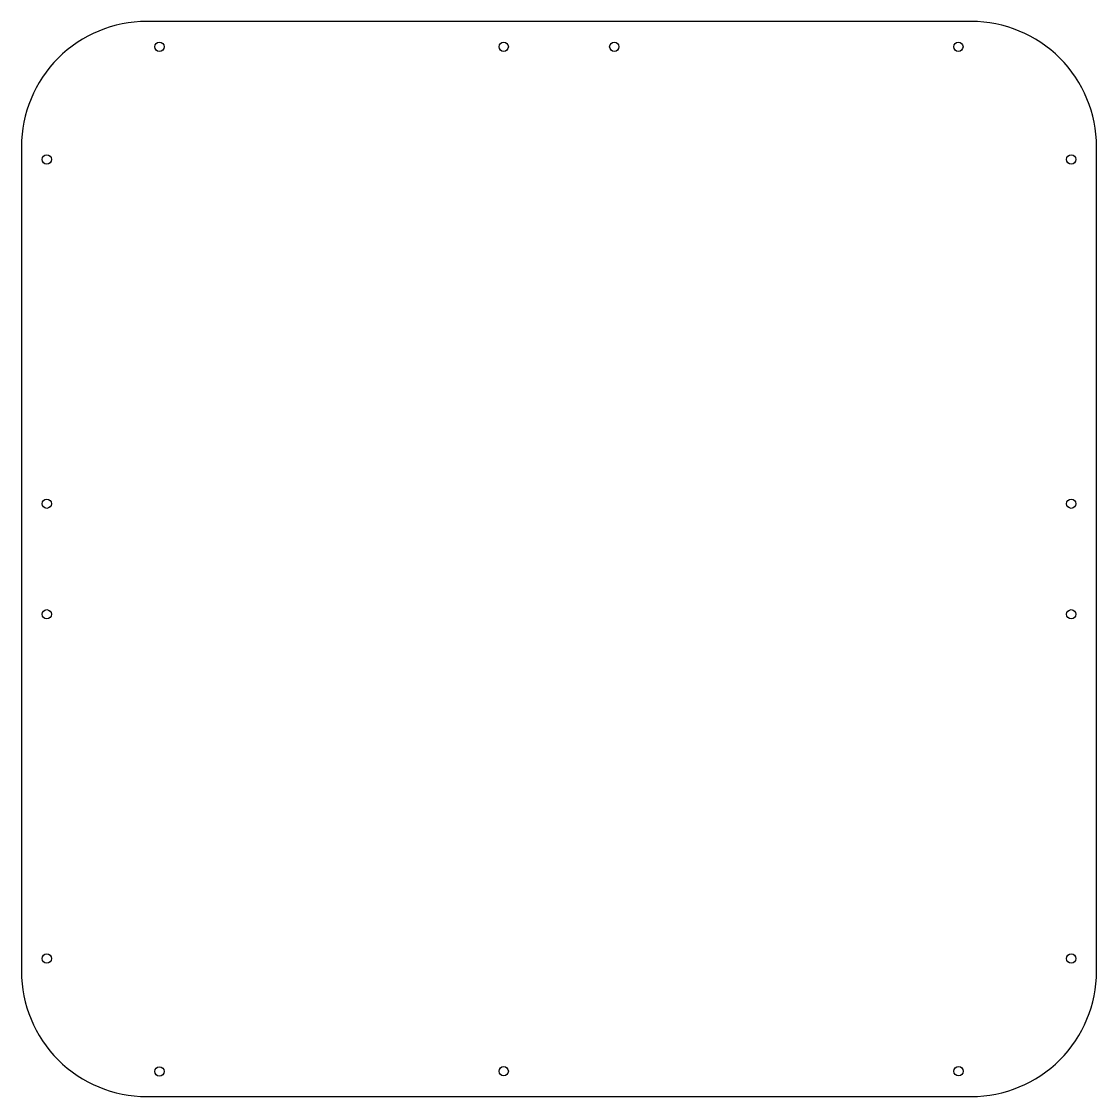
# Model space of a CAD drawing. Header units: millimetres. Extents: x -7 to 397, y -202 to 202.
import ezdxf

# ---------------------------------------------------------------- set-up
doc = ezdxf.new("R2010")
doc.units = ezdxf.units.MM
doc.layers.get('0').update_dxf_attribs({"linetype": 'CONTINUOUS'})

msp = doc.modelspace()

# ---------------------------------------------------------------- linework, layer by layer
msp.add_lwpolyline([(40.05, -202), (350.05, -202, 0.414214), (397.05, -155), (397.05, 155, 0.414214), (350.05, 202), (40.05, 202, 0.414214), (-6.95, 155), (-6.95, -155, 0.414214)], format="xyb", close=True)
for centre in [(44.88, 192.5), (174.27, 192.5), (215.83, 192.5), (345.13, 192.5), (2.55, 150.17), (387.55, 150.17), (2.55, 20.78), (387.55, 20.78), (2.55, -20.78), (387.55, -20.78), (2.55, -150.17), (387.55, -150.17), (44.88, -192.57), (174.27, -192.5), (345.22, -192.5)]:
    msp.add_circle(centre, 1.75)

doc.saveas('drawing.dxf')
